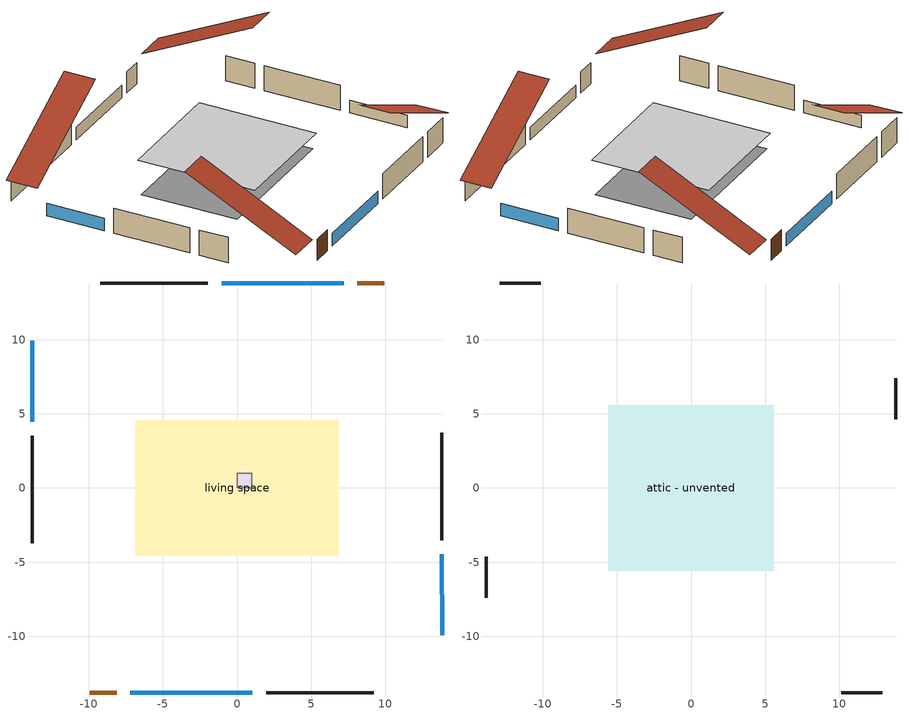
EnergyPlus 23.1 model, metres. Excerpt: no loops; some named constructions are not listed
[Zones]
central ac and furnace airloop ret air zone
 floor adiabatic (AdiabaticConst): 0,0 0,1 1,1 1,0 z0
 wall adiabatic (AdiabaticConst): 0,1 0,0 1,0 1,1 0,1 z0:1
 ceiling adiabatic (AdiabaticConst): 1,0 1,1 0,1 0,0 z1
living space
 floor foundation (Slab construction): -6.86,-4.57 -6.86,4.57 6.86,4.57 6.86,-4.57 z0
 wall outside (AdiabaticWallConstruction 1): 9.94,13.83 8.11,13.83 / -9.94,-13.83 -8.11,-13.83 z0:2.03
 wall outside (AdiabaticWallConstruction): 13.83,-9.94 13.83,-4.45 / 7.19,13.83 -1.05,13.83 / -7.19,-13.83 1.05,-13.83 / -13.83,9.94 -13.83,4.45 z0:1.22
 wall outside (Wall construction): -1.97,13.83 -9.21,13.83 / 1.97,-13.83 9.21,-13.83 / -13.83,3.53 -13.83,-3.71 / 13.83,-3.53 13.83,3.71 z0:2.44
 window (WindowConstruction 2): 13.83,-9.94 13.83,-4.46 z0:1.22
 window (WindowConstruction): 7.19,13.83 -1.04,13.83 z0:1.22
 window (WindowConstruction 1): -7.19,-13.83 1.04,-13.83 z0:1.22
 window (WindowConstruction 3): -13.83,9.94 -13.83,4.46 z0:1.22
 door (Door): 9.94,13.83 8.11,13.83 z0:2.03
 door (Door 1): -9.94,-13.83 -8.11,-13.83 z0:2.03
attic - unvented
 floor to living space (FloorBelowAttic construction Reversed): -5.6,-5.6 -5.6,5.6 5.6,5.6 5.6,-5.6 z2.44
 wall outside (WallAtticGable construction): -10.14,13.83 -12.9,13.83 / 10.14,-13.83 12.9,-13.83 / -13.83,-4.64 -13.83,-7.4 / 13.83,4.64 13.83,7.4 z0:2.44
 roof outside (Roof construction): 10.87,13.83,2.44 10.87,3.24,7.74 13.83,3.24,7.74 13.83,13.83,2.44; -10.87,-13.83,2.44 -10.87,-3.24,7.74 -13.83,-3.24,7.74 -13.83,-13.83,2.44; -13.83,10.87,2.44 -3.24,10.87,7.74 -3.24,13.83,7.74 -13.83,13.83,2.44; 13.83,-10.87,2.44 3.24,-10.87,7.74 3.24,-13.83,7.74 13.83,-13.83,2.44
[Schedule:Day:Interval]
misc tv schedule weekday10: No, 01:00, 0.0777237, 02:00, 0.0378116, 03:00, 0.0189058, 04:00, 0.0147045, 05:00, 0.0231071, 06:00, 0.0378116, 07:00, 0.0609186, 08:00, 0.0840257, 09:00, 0.102931, 10:00, 0.121837, 11:00, 0.136542, 12:00, 0.151246, 13:00, 0.159649, 14:00, 0.180655, 15:00, 0.191158, 16:00, 0.214265, 17:00, 0.266782, 18:00, 0.3277, 19:00, 0.441135, 20:00, 0.617589, 21:00, 0.762533, 22:00, 0.722621, 23:00, 0.436933, 24:00, 0.189058
misc tv schedule weekday11: No, 01:00, 0.0770962, 02:00, 0.0375063, 03:00, 0.0187531, 04:00, 0.0145858, 05:00, 0.0229205, 06:00, 0.0375063, 07:00, 0.0604268, 08:00, 0.0833473, 09:00, 0.1021, 10:00, 0.120854, 11:00, 0.135439, 12:00, 0.150025, 13:00, 0.15836, 14:00, 0.179197, 15:00, 0.189615, 16:00, 0.212536, 17:00, 0.264628, 18:00, 0.325054, 19:00, 0.437573, 20:00, 0.612602, 21:00, 0.756376, 22:00, 0.716786, 23:00, 0.433406, 24:00, 0.187531
misc tv schedule weekday12: No, 01:00, 0.101928, 02:00, 0.0495868, 03:00, 0.0247934, 04:00, 0.0192837, 05:00, 0.030303, 06:00, 0.0495868, 07:00, 0.0798898, 08:00, 0.110193, 09:00, 0.134986, 10:00, 0.15978, 11:00, 0.179063, 12:00, 0.198347, 13:00, 0.209366, 14:00, 0.236915, 15:00, 0.250689, 16:00, 0.280992, 17:00, 0.349862, 18:00, 0.429752, 19:00, 0.578512, 20:00, 0.809917, 21:00, 1, 22:00, 0.947658, 23:00, 0.573003, 24:00, 0.247934
misc tv schedule weekend10: No, 01:00, 0.0713775, 02:00, 0.0356887, 03:00, 0.0194666, 04:00, 0.0129777, 05:00, 0.0178444, 06:00, 0.022711, 07:00, 0.0389332, 08:00, 0.0697552, 09:00, 0.115177, 10:00, 0.152488, 11:00, 0.181688, 12:00, 0.199532, 13:00, 0.214132, 14:00, 0.253066, 15:00, 0.288754, 16:00, 0.317954, 17:00, 0.334176, 18:00, 0.345532, 19:00, 0.407176, 20:00, 0.535331, 21:00, 0.629419, 22:00, 0.580753, 23:00, 0.366621, 24:00, 0.167088
misc tv schedule weekend11: No, 01:00, 0.0708012, 02:00, 0.0354006, 03:00, 0.0193094, 04:00, 0.0128729, 05:00, 0.0177003, 06:00, 0.0225276, 07:00, 0.0386188, 08:00, 0.0691921, 09:00, 0.114247, 10:00, 0.151257, 11:00, 0.180221, 12:00, 0.197921, 13:00, 0.212404, 14:00, 0.251022, 15:00, 0.286423, 16:00, 0.315387, 17:00, 0.331478, 18:00, 0.342742, 19:00, 0.403889, 20:00, 0.531009, 21:00, 0.624338, 22:00, 0.576064, 23:00, 0.363661, 24:00, 0.165739
misc tv schedule weekend12: No, 01:00, 0.0936057, 02:00, 0.0468029, 03:00, 0.0255288, 04:00, 0.0170192, 05:00, 0.0234014, 06:00, 0.0297836, 07:00, 0.0510577, 08:00, 0.0914783, 09:00, 0.151046, 10:00, 0.199976, 11:00, 0.238269, 12:00, 0.261671, 13:00, 0.280817, 14:00, 0.331875, 15:00, 0.378678, 16:00, 0.416971, 17:00, 0.438245, 18:00, 0.453137, 19:00, 0.533978, 20:00, 0.702043, 21:00, 0.825432, 22:00, 0.76161, 23:00, 0.480793, 24:00, 0.219123
misc tv schedule weekend9: No, 01:00, 0.0817507, 02:00, 0.0408753, 03:00, 0.0222956, 04:00, 0.0148638, 05:00, 0.0204377, 06:00, 0.0260116, 07:00, 0.0445913, 08:00, 0.0798927, 09:00, 0.131916, 10:00, 0.174649, 11:00, 0.208093, 12:00, 0.22853, 13:00, 0.245252, 14:00, 0.289843, 15:00, 0.330719, 16:00, 0.364162, 17:00, 0.382742, 18:00, 0.395748, 19:00, 0.46635, 20:00, 0.61313, 21:00, 0.720892, 22:00, 0.665153, 23:00, 0.419901, 24:00, 0.191371
natural vent avail schedule day: No, 24:00, 1
Schedule Day 15; Schedule Day 18: No, 24:00, 0
[Schedule:Week:Daily]
misc tv schedule Week Rule - Sep30-Oct6: misc tv schedule weekend9, misc tv schedule weekday10, misc tv schedule weekday10, misc tv schedule weekday10, misc tv schedule weekday10, misc tv schedule weekday10, misc tv schedule weekend10, Schedule Day 15, Schedule Day 15, Schedule Day 15, Schedule Day 15, Schedule Day 15
misc tv schedule Week Rule - Oct7-Oct27: misc tv schedule weekend10, misc tv schedule weekday10, misc tv schedule weekday10, misc tv schedule weekday10, misc tv schedule weekday10, misc tv schedule weekday10, misc tv schedule weekend10, Schedule Day 15, Schedule Day 15, Schedule Day 15, Schedule Day 15, Schedule Day 15
misc tv schedule Week Rule - Oct28-Nov3: misc tv schedule weekend10, misc tv schedule weekday10, misc tv schedule weekday10, misc tv schedule weekday10, misc tv schedule weekday11, misc tv schedule weekday11, misc tv schedule weekend11, Schedule Day 15, Schedule Day 15, Schedule Day 15, Schedule Day 15, Schedule Day 15
misc tv schedule Week Rule - Nov4-Nov24: misc tv schedule weekend11, misc tv schedule weekday11, misc tv schedule weekday11, misc tv schedule weekday11, misc tv schedule weekday11, misc tv schedule weekday11, misc tv schedule weekend11, Schedule Day 15, Schedule Day 15, Schedule Day 15, Schedule Day 15, Schedule Day 15
misc tv schedule Week Rule - Nov25-Dec1: misc tv schedule weekend11, misc tv schedule weekday11, misc tv schedule weekday11, misc tv schedule weekday11, misc tv schedule weekday11, misc tv schedule weekday11, misc tv schedule weekend12, Schedule Day 15, Schedule Day 15, Schedule Day 15, Schedule Day 15, Schedule Day 15
misc tv schedule Week Rule - Dec2-Dec31: misc tv schedule weekend12, misc tv schedule weekday12, misc tv schedule weekday12, misc tv schedule weekday12, misc tv schedule weekday12, misc tv schedule weekday12, misc tv schedule weekend12, Schedule Day 15, Schedule Day 15, Schedule Day 15, Schedule Day 15, Schedule Day 15
natural vent avail schedule Week Rule - Jan1-Dec31: natural vent avail schedule day, natural vent avail schedule day, natural vent avail schedule day, natural vent avail schedule day, natural vent avail schedule day, natural vent avail schedule day, natural vent avail schedule day, Schedule Day 18, Schedule Day 18, Schedule Day 18, Schedule Day 18, Schedule Day 18
[Schedule:Year]
natural vent avail schedule: natural vent avail schedule Week Rule - Jan1-Dec31, 1, 1, 12, 31
